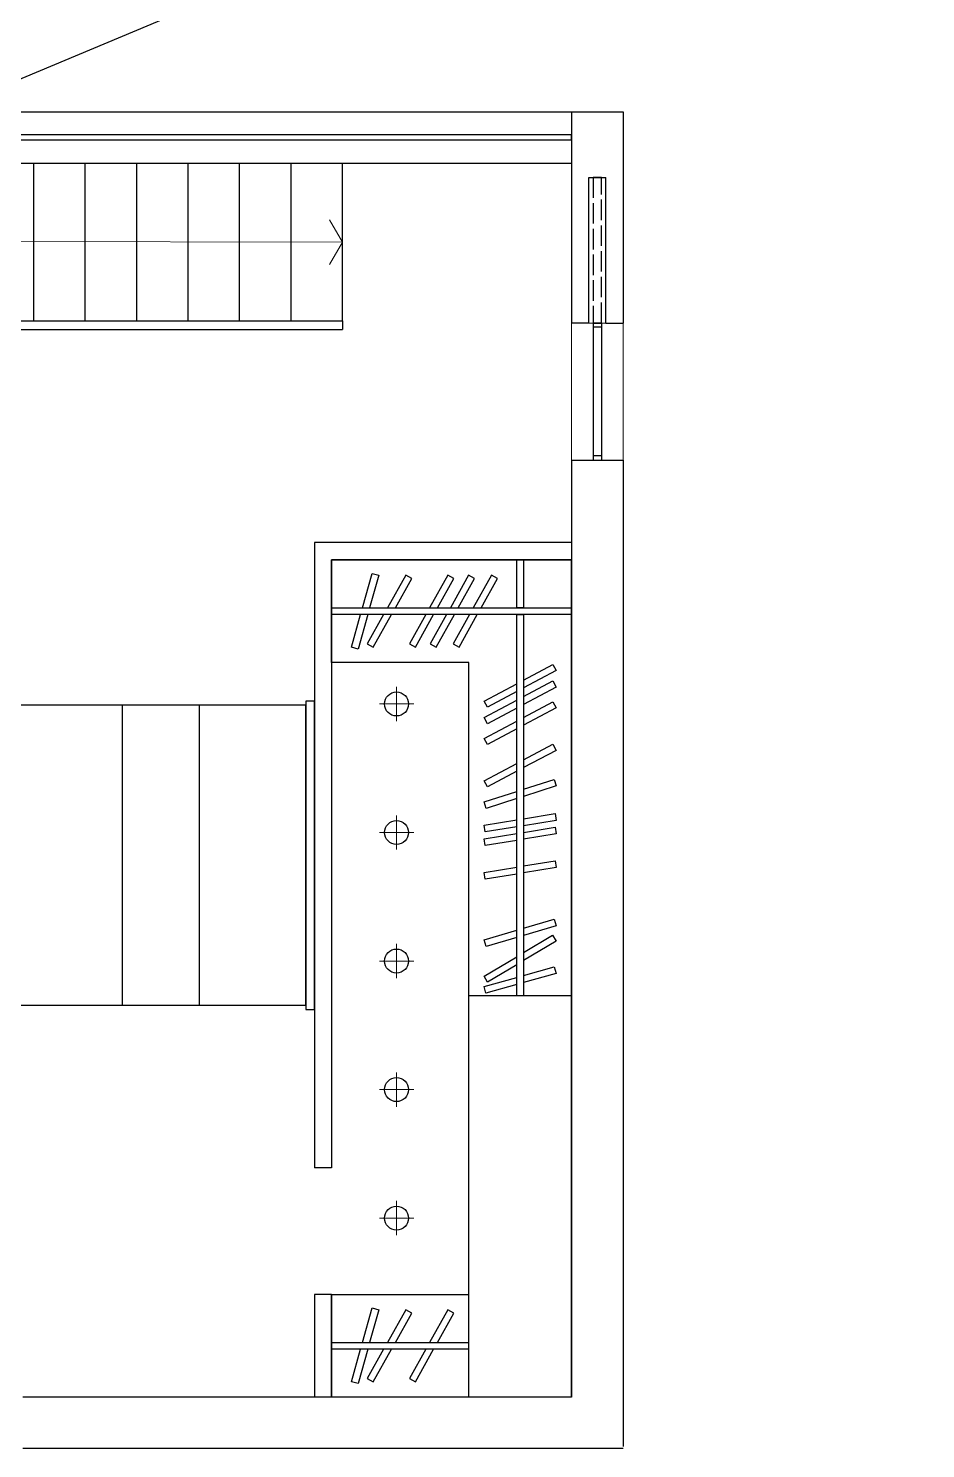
# Model space of a CAD drawing. Header units: millimetres. Extents: x 4686 to 9873, y 2010 to 4441.
# Drawn here: x 8764 to 9287, y 2928 to 3757 of the extents above; entities that cross this region are included whole.
import ezdxf

# ---------------------------------------------------------------- set-up
doc = ezdxf.new("R2010")
doc.units = ezdxf.units.MM
doc.linetypes.add('ACAD_ISO02W100', pattern=[15, 12, -3])
for name, color, linetype in [('Arredi', 175, 'Continuous'), ('vetro', 140, 'Continuous'), ('Wall', 7, 'Continuous')]:
    doc.layers.add(name, color=color, linetype=linetype)
for name, color, linetype, lineweight in [('PROIEZIONI', 145, 'Continuous', 13), ('PROIEZIONI_finissime_fine lines', 251, 'Continuous', 9), ('SEZIONI_medie_small_section', 2, 'Continuous', 25)]:
    doc.layers.add(name, color=color, linetype=linetype, lineweight=lineweight)

msp = doc.modelspace()

# ---------------------------------------------------------------- linework, layer by layer
for p, q in [((8767.3, 3586.29), (8767.3, 3678.34)), ((8797.3, 3586.29), (8797.3, 3678.34)), ((8827.3, 3586.29), (8827.3, 3678.34)), ((8857.3, 3586.29), (8857.3, 3678.34)), ((8887.3, 3586.29), (8887.3, 3678.34)), ((8917.3, 3586.29), (8917.3, 3678.34)), ((8947.3, 3586.29), (8947.3, 3678.34)), ((8680.73, 3586.29), (8947.3, 3586.29))]:
    msp.add_line(p, q)
at = {"layer": 'Arredi'}
for p, q in [((8940.92, 3386.95), (8940.92, 3446.95)), ((8940.92, 3446.95), (9080.92, 3446.95)), ((9080.92, 2958.34), (9080.92, 3446.95)), ((9048.92, 3192.51), (9048.92, 3414.95)), ((9048.92, 3414.95), (9052.92, 3414.95)), ((9052.92, 3414.95), (9052.92, 3192.51)), ((9020.92, 3386.95), (8940.92, 3386.95)), ((9020.92, 2958.34), (9020.92, 3386.95)), ((8818.92, 3187.04), (8818.92, 3362.04)), ((8863.92, 3187.04), (8863.92, 3362.04)), ((9080.92, 3192.51), (9020.92, 3192.51)), ((8940.92, 2958.34), (8940.92, 3018.34)), ((8940.92, 3018.34), (9020.92, 3018.34)), ((9080.92, 2958.34), (8940.92, 2958.34))]:
    msp.add_line(p, q, dxfattribs=at)
for points in [[(8958.97, 3418.95), (8964.58, 3439.03), (8968.43, 3437.95), (8963.12, 3418.95)], [(8978.13, 3418.95), (8987.66, 3436), (8984.17, 3437.95), (8973.54, 3418.95)], [(9002.71, 3418.95), (9012.24, 3436), (9008.75, 3437.95), (8998.13, 3418.95)], [(9014.79, 3418.95), (9024.32, 3436), (9020.83, 3437.95), (9010.21, 3418.95)], [(9028.13, 3418.95), (9037.66, 3436), (9034.17, 3437.95), (9023.54, 3418.95)], [(8940.92, 3418.95), (9080.92, 3418.95), (9080.92, 3414.95), (8940.92, 3414.95)], [(8962.01, 3414.95), (8956.4, 3394.87), (8952.55, 3395.95), (8957.85, 3414.95)], [(8971.31, 3414.95), (8961.78, 3397.9), (8965.27, 3395.95), (8975.89, 3414.95)], [(8995.89, 3414.95), (8986.36, 3397.9), (8989.85, 3395.95), (9000.47, 3414.95)], [(9007.97, 3414.95), (8998.44, 3397.9), (9001.93, 3395.95), (9012.56, 3414.95)], [(9021.31, 3414.95), (9011.78, 3397.9), (9015.27, 3395.95), (9025.89, 3414.95)], [(9052.92, 3376.7), (9070.04, 3385.83), (9071.92, 3382.3), (9052.92, 3372.17)], [(9048.92, 3370.03), (9031.8, 3360.9), (9029.92, 3364.43), (9048.92, 3374.57)], [(9052.92, 3367.11), (9070.04, 3376.23), (9071.92, 3372.71), (9052.92, 3362.57)], [(9048.92, 3360.44), (9031.8, 3351.31), (9029.92, 3354.84), (9048.92, 3364.97)], [(9052.92, 3355.01), (9070.04, 3364.14), (9071.92, 3360.61), (9052.92, 3350.48)], [(9048.92, 3348.34), (9031.8, 3339.22), (9029.92, 3342.75), (9048.92, 3352.88)], [(9052.92, 3330.2), (9070.05, 3339.3), (9071.92, 3335.77), (9052.92, 3325.67)], [(9048.92, 3323.55), (9031.8, 3314.45), (9029.92, 3317.98), (9048.92, 3328.08)], [(9052.92, 3313.08), (9070.7, 3318.79), (9071.92, 3314.99), (9052.92, 3308.88)], [(9048.92, 3307.6), (9031.15, 3301.88), (9029.92, 3305.69), (9048.92, 3311.8)], [(9052.92, 3295.83), (9071.28, 3298.84), (9071.92, 3294.89), (9052.92, 3291.78)], [(9048.92, 3291.12), (9030.57, 3288.12), (9029.92, 3292.07), (9048.92, 3295.18)], [(9052.92, 3287.91), (9071.28, 3290.91), (9071.92, 3286.97), (9052.92, 3283.85)], [(9048.92, 3283.2), (9030.57, 3280.2), (9029.92, 3284.14), (9048.92, 3287.25)], [(9048.92, 3263.6), (9030.57, 3260.59), (9029.92, 3264.54), (9048.92, 3267.65)], [(9052.92, 3268.31), (9071.28, 3271.31), (9071.92, 3267.36), (9052.92, 3264.25)], [(9052.92, 3231.96), (9070.78, 3237.28), (9071.92, 3233.45), (9052.92, 3227.79)], [(9048.92, 3226.6), (9031.06, 3221.28), (9029.92, 3225.11), (9048.92, 3230.77)], [(9052.92, 3217.75), (9069.87, 3227.89), (9071.92, 3224.46), (9052.92, 3213.09)], [(9048.92, 3210.69), (9031.98, 3200.55), (9029.92, 3203.98), (9048.92, 3215.35)], [(9052.92, 3204.43), (9070.85, 3209.42), (9071.92, 3205.57), (9052.92, 3200.27)], [(9048.92, 3199.16), (9031, 3194.17), (9029.92, 3198.02), (9048.92, 3203.31)], [(8958.97, 2990.34), (8964.58, 3010.41), (8968.43, 3009.34), (8963.12, 2990.34)], [(8978.13, 2990.34), (8987.66, 3007.39), (8984.17, 3009.34), (8973.54, 2990.34)], [(9002.71, 2990.34), (9012.24, 3007.39), (9008.75, 3009.34), (8998.13, 2990.34)], [(8940.92, 2990.34), (9020.92, 2990.34)], [(9020.92, 2986.34), (8940.92, 2986.34)], [(8962.01, 2986.34), (8956.4, 2966.26), (8952.55, 2967.34), (8957.85, 2986.34)], [(8971.31, 2986.34), (8961.78, 2969.29), (8965.27, 2967.34), (8975.89, 2986.34)], [(8995.89, 2986.34), (8986.36, 2969.29), (8989.85, 2967.34), (9000.47, 2986.34)]]:
    msp.add_lwpolyline(points, dxfattribs=at)
for points in [[(9052.92, 3446.95), (9052.92, 3418.95), (9048.92, 3418.95), (9048.92, 3446.95)], [(8925.92, 3184.54), (8930.92, 3184.54), (8930.92, 3364.54), (8925.92, 3364.54)]]:
    msp.add_lwpolyline(points, close=True, dxfattribs=at)
msp.add_lwpolyline([(8925.92, 3362.04), (8726.92, 3362.04, 0.414214), (8720.92, 3356.04), (8720.92, 3193.04, 0.414214), (8726.92, 3187.04), (8925.92, 3187.04)], format="xyb", close=True, dxfattribs=at)
for centre in [(8978.84, 3362.82), (8978.84, 3287.82), (8978.84, 3212.82), (8978.84, 3137.82), (8978.84, 3062.82)]:
    msp.add_circle(centre, 7, dxfattribs=at)
at = {"layer": 'PROIEZIONI'}
for p, q in [((8947.3, 3632.31), (8939.8, 3645.3)), ((8660.99, 3632.78), (8947.3, 3632.31)), ((8947.3, 3632.31), (8939.8, 3619.32))]:
    msp.add_line(p, q, dxfattribs=at)
at = {"layer": 'PROIEZIONI_finissime_fine lines'}
for p, q in [((9080.92, 3585.1), (9080.92, 3505.1)), ((9100.92, 3585.1), (9090.92, 3585.1)), ((9110.92, 3585.1), (9110.92, 3505.1)), ((8978.84, 3372.82), (8978.84, 3352.82)), ((8968.84, 3362.82), (8988.84, 3362.82)), ((8978.84, 3297.82), (8978.84, 3277.82)), ((8968.84, 3287.82), (8988.84, 3287.82)), ((8978.84, 3222.82), (8978.84, 3202.82)), ((8968.84, 3212.82), (8988.84, 3212.82)), ((8978.84, 3147.82), (8978.84, 3127.82)), ((8968.84, 3137.82), (8988.84, 3137.82)), ((8978.84, 3072.82), (8978.84, 3052.82)), ((8968.84, 3062.82), (8988.84, 3062.82))]:
    msp.add_line(p, q, dxfattribs=at)
at = {"layer": 'SEZIONI_medie_small_section', "color": 3}
msp.add_line((7360.55, 3141.89), (9360.55, 3979.36), dxfattribs=at)
at = {"layer": 'vetro'}
for p, q in [((8641.66, 3678.34), (9205.85, 3914.58)), ((9080.92, 3691.84), (8673.9, 3691.84)), ((9080.92, 3694.84), (8681.06, 3694.84)), ((9080.92, 3691.84), (9080.92, 3694.84)), ((9093.42, 3585.1), (9093.42, 3505.1)), ((9098.42, 3585.1), (9093.42, 3585.1)), ((9098.42, 3582.6), (9093.42, 3582.6)), ((9098.42, 3585.1), (9098.42, 3505.1)), ((9098.42, 3507.6), (9093.42, 3507.6)), ((9093.42, 3505.1), (9098.42, 3505.1))]:
    msp.add_line(p, q, dxfattribs=at)
at = {"layer": 'vetro', "linetype": 'ACAD_ISO02W100'}
for p, q in [((9098.42, 3670.1), (9093.42, 3670.1)), ((9093.42, 3670.1), (9093.42, 3585.1)), ((9098.42, 3585.1), (9098.42, 3670.1)), ((9093.42, 3585.1), (9098.42, 3585.1))]:
    msp.add_line(p, q, dxfattribs=at)
at = {"layer": 'Wall'}
for p, q in [((8713.3, 3708.34), (9110.92, 3708.34)), ((9080.92, 3708.34), (9080.92, 3585.1)), ((9110.92, 3708.34), (9110.92, 3585.1)), ((8641.66, 3678.34), (9080.92, 3678.34)), ((9090.92, 3670.1), (9100.92, 3670.1)), ((9090.92, 3585.1), (9090.92, 3670.1)), ((9100.92, 3585.1), (9100.92, 3670.1)), ((8680.73, 3586.29), (8947.3, 3586.29)), ((8681.75, 3581.29), (8947.3, 3581.29)), ((8947.3, 3586.29), (8947.3, 3581.29)), ((9090.92, 3585.1), (9080.92, 3585.1)), ((9100.92, 3585.1), (9110.92, 3585.1)), ((9080.92, 3505.1), (9080.92, 2958.34)), ((9080.92, 3505.1), (9110.92, 3505.1)), ((9110.92, 3505.1), (9110.92, 2929.54)), ((9080.92, 3456.95), (8930.92, 3456.95)), ((8930.92, 3456.95), (8930.92, 3092.13)), ((9080.92, 3446.95), (8940.92, 3446.95)), ((8940.92, 3446.95), (8940.92, 3092.13)), ((8940.92, 3092.13), (8930.92, 3092.13)), ((8930.92, 3018.34), (8930.92, 2958.34)), ((8940.92, 3018.34), (8930.92, 3018.34)), ((8940.92, 3018.34), (8940.92, 2958.34)), ((9080.92, 2958.34), (8760.92, 2958.34)), ((9110.92, 2928.34), (8760.92, 2928.34))]:
    msp.add_line(p, q, dxfattribs=at)

doc.saveas('drawing.dxf')
